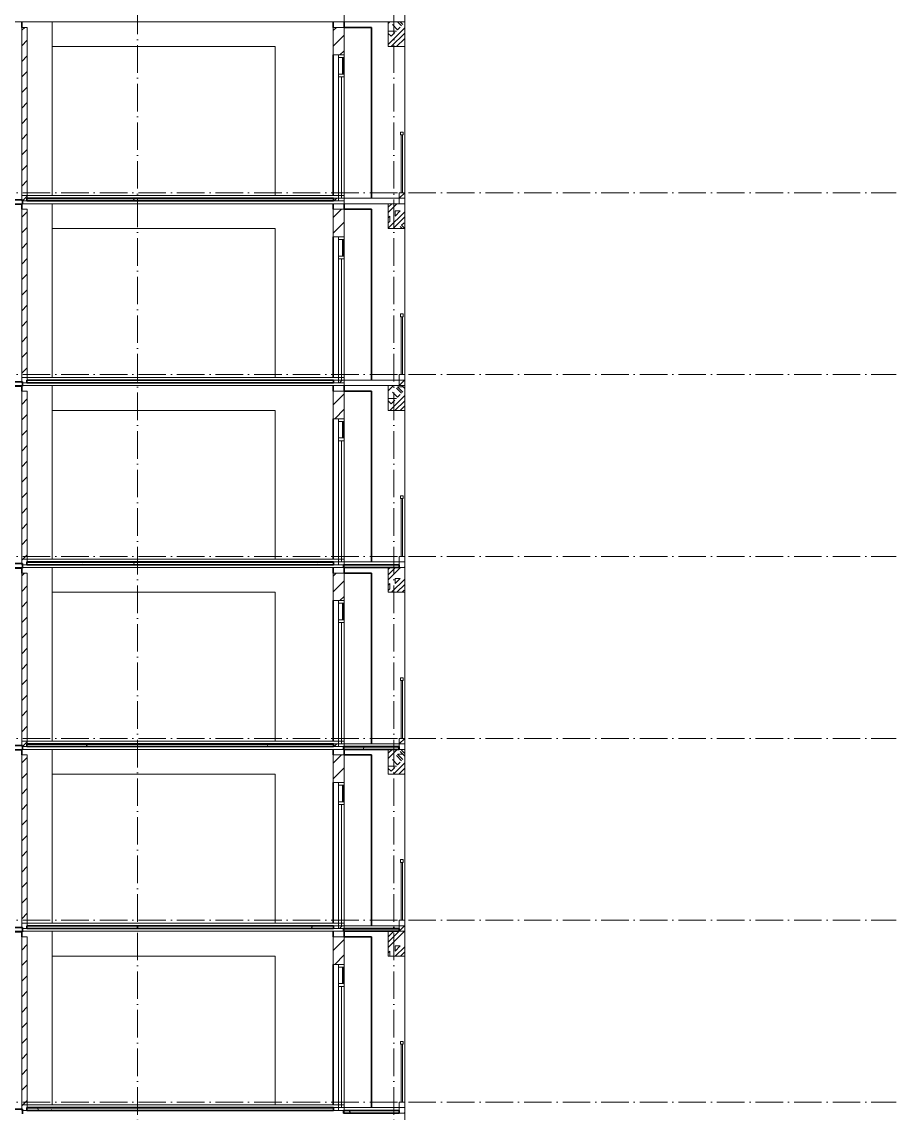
# Model space of a CAD drawing. Header units: millimetres. Extents: x -4940 to 55609, y -15283 to 93540.
# Drawn here: x 35650 to 51521, y 48100 to 67900 of the extents above; entities that cross this region are included whole.
import ezdxf

# ---------------------------------------------------------------- set-up
doc = ezdxf.new("R2010")
doc.units = ezdxf.units.MM
doc.linetypes.add('Grid Line', pattern=[14, 10, -2, 0, -2])
for name, color, linetype, lineweight in [('A-FLOR-HRAL', 41, 'Continuous', 5), ('A-FLOR-MCUT', 3, 'Continuous', 9), ('CUA', 31, 'Continuous', 9), ('HATCH-TUONG', 152, 'Continuous', 9), ('NET CAT', 3, 'Continuous', 5), ('NET CATConcrete', 3, 'Continuous', 5), ('NET THAY 2', 55, 'Continuous', 5), ('NET-CAT', 3, 'Continuous', 9), ('NET-THAY', 2, 'Continuous', 15), ('TRUC', 225, 'Continuous', 5)]:
    doc.layers.add(name, color=color, linetype=linetype, lineweight=lineweight)
pattern_1 = [(0, (21278.48, 39800), (1625.6, 406.4), [67.056, -1152.144, 67.056, -1152.144, -6502.4]), (0, (21278.48, 39800), (1625.6, 406.4), [-2438.4, 67.056, -2371.344, 67.056, -1152.144, -2844.8]), (0, (21278.48, 39800), (1625.6, 406.4), [-6096, 67.056, -745.744, 67.056, -1964.944]), (120, (21888.08, 40003.2), (-1164.7527, 1204.611), [67.056, -1152.144, 67.056, -7654.544]), (120, (21888.08, 40003.2), (-1164.7527, 1204.611), [-1286.256, -1152.144, 67.056, -2371.344, -4064]), (120, (21888.08, 40003.2), (-1164.7527, 1204.611), [-4876.8, 67.056, -1152.144, 67.056, -2777.744]), (120, (21888.08, 40003.2), (-1164.7527, 1204.611), [-6163.056, -745.744, 67.056, -1964.944]), (240, (22091.28, 40816), (-460.8473, -1611.011), [67.056, -1152.144, 67.056, -7654.544]), (240, (22091.28, 40816), (-460.8473, -1611.011), [-1286.256, -1152.144, 67.056, -2371.344, -4064]), (240, (22091.28, 40816), (-460.8473, -1611.011), [-4876.8, 67.056, -1152.144, 67.056, -2777.744]), (240, (22091.28, 40816), (-460.8473, -1611.011), [-6163.056, -745.744, 67.056, -1964.944])]
pattern_2 = [(45, (21278.48, 39800), (-141.4214, 141.4214), [])]
pattern_3 = [(45, (21373.7, 39800), (-476.246, 476.246), []), (45, (21469, 39800), (-476.246, 476.246), []), (45, (21278.5, 39800), (-476.246, 476.246), []), (45, (21754.7, 39800), (-476.246, 476.246), []), (45, (21850, 39800), (-476.246, 476.246), []), (0, (21659.5, 39895.25), (0, 952.5), [95.25, -857.25]), (0, (21754.7, 39990.5), (0, 952.5), [95.25, -857.25]), (45, (21659.5, 39895.25), (0, 952.491), [134.684, -1212.342]), (45, (21754.7, 39895.25), (0, 952.491), [134.684, -1212.342]), (0, (21659.5, 39895.25), (0, 952.5), [95.25, -857.25]), (90, (21183.2, 39895.25), (-952.5, 6e-14), [95.25, -857.25]), (90, (21278.5, 39895.25), (-952.5, 6e-14), [190.5, -762]), (45, (21183.2, 39990.5), (0, 952.491), [134.684, -1212.342]), (90, (22040.5, 40181), (-952.5, 6e-14), [95.25, -857.25]), (0, (21945.2, 40181), (0, 952.5), [95.25, -857.25]), (45, (21945.2, 40181), (0, 952.491), [134.684, -1212.342]), (0, (22135.7, 39895.25), (0, 952.5), [95.25, -857.25]), (0, (22135.7, 40371.5), (0, 952.5), [95.25, -857.25]), (90, (22326.2, 40466.75), (-952.5, 6e-14), [95.25, -857.25]), (45, (22135.7, 40371.5), (0, 952.491), [269.367, -1077.66]), (45, (22231, 40371.5), (0, 952.491), [134.684, -1212.342]), (45, (22421.5, 40562), (0, 952.491), [134.684, -1212.342]), (0, (22421.5, 40657.25), (0, 952.5), [95.25, -857.25]), (90, (22421.5, 40562), (-952.5, 6e-14), [95.25, -857.25]), (0, (21754.7, 40562), (0, 952.5), [95.25, -857.25]), (0, (21945.2, 40657.25), (0, 952.5), [95.25, -857.25]), (90, (21850, 40562), (-952.5, 6e-14), [95.25, -857.25]), (90, (21945.2, 40562), (-952.5, 6e-14), [95.25, -857.25]), (45, (21754.7, 40562), (0, 952.491), [134.684, -1212.342]), (45, (21945.2, 40562), (0, 952.491), [134.684, -1212.342]), (135, (21397.46, 40014.8), (-952.491, 6e-14), [134.684, -1212.342]), (135, (21516.6, 40133.4), (-952.491, 6e-14), [134.683, -1212.342]), (135, (21588.04, 40204.8), (-952.491, 6e-14), [134.683, -1212.342]), (135, (21611.85, 40228.6), (-952.491, 6e-14), [134.683, -1212.342]), (135, (21659.5, 40276.25), (-952.491, 6e-14), [134.683, -1212.342]), (135, (21683.3, 40300.06), (-952.491, 6e-14), [134.683, -1212.342]), (135, (21754.7, 40371.5), (-952.491, 6e-14), [134.683, -1212.342]), (135, (21802.35, 40419.1), (-952.491, 6e-14), [134.683, -1212.342]), (45, (21397.46, 40014.8), (0, 952.491), [95.25, -1251.775]), (45, (21516.6, 40133.4), (0, 952.491), [67.36, -1279.665]), (45, (21683.3, 40300.06), (0, 952.491), [67.36, -1279.665]), (45, (21588.04, 40395.3), (0, 952.491), [67.36, -1279.665]), (45, (21754.7, 40371.5), (0, 952.491), [67.36, -1279.665]), (45, (21659.5, 40466.75), (0, 952.491), [67.36, -1279.665]), (0, (21302.7, 40109.5), (0, 952.5), [190.043, -762.457]), (0, (21516.6, 40323.9), (0, 952.5), [95.25, -857.25])]

# ---------------------------------------------------------------- blocks, each defined once
blk = doc.blocks.new('CUA LO GIA - DB6-60239-MẶT CẮT A-A')
at = {"layer": 'CUA', "color": 130}
for p, q in [((41500, 24400), (41400, 24400)), ((41400, 24400), (41400, 24350)), ((41500, 24350), (41500, 24400)), ((41400, 24350), (41500, 24350)), ((41400, 24350), (41400, 24050)), ((41480, 24350), (41470, 24350)), ((41470, 24350), (41470, 24050)), ((41480, 24050), (41480, 24350)), ((41500, 24350), (41500, 24050)), ((41500, 24050), (41400, 24050)), ((41400, 24050), (41400, 24000)), ((41400, 24000), (41500, 24000)), ((41400, 24000), (41400, 21800)), ((41450, 24000), (41400, 24000)), ((41450, 21800), (41450, 24000)), ((41470, 24050), (41480, 24050)), ((41500, 24000), (41500, 24050)), ((41500, 24000), (41500, 21850)), ((41500, 21800), (41400, 21800)), ((41400, 21800), (41400, 21750)), ((41400, 21800), (41450, 21800)), ((41500, 21750), (41500, 21800)), ((41400, 21750), (41500, 21750))]:
    blk.add_line(p, q, dxfattribs=at)
blk = doc.blocks.new('Railing - 25mm-77671-MẶT CẮT A-A')
at = {"layer": 'NET THAY 2', "color": 130, "lineweight": 9}
for p, q in [((42537, 22950), (42537, 21900)), ((42562, 21900), (42562, 22950))]:
    blk.add_line(p, q, dxfattribs=at)
blk = doc.blocks.new('Railing - Railing-227109-MẶT CẮT A-A')
at = {"layer": 'A-FLOR-HRAL', "color": 130, "lineweight": 9}
for p, q in [((42525, 23000), (42525, 22950)), ((42575, 23000), (42525, 23000)), ((42575, 22950), (42575, 23000)), ((42525, 22950), (42575, 22950))]:
    blk.add_line(p, q, dxfattribs=at)
blk.add_blockref('Railing - 25mm-77671-MẶT CẮT A-A', (0, 0))
blk = doc.blocks.new('ALC1807-ASCENT PLAZA-TANG DIEN HINH-TANG 5_rvt-9-MẶT CẮT A-A')
at = {"layer": 'HATCH-TUONG'}
h = blk.add_hatch(dxfattribs=at)
h.set_pattern_fill('FP_10', color=130, style=0, pattern_type=2)
h.set_pattern_definition(pattern_2)
h.paths.add_polyline_path([(35650, 48150), (35750, 48150), (35750, 51300), (35650, 51300), (35650, 48150)], flags=0)
h = blk.add_hatch(dxfattribs=at)
h.set_pattern_fill('FP_10', color=130, style=0, pattern_type=2)
h.set_pattern_definition(pattern_2)
h.paths.add_polyline_path([(41500, 48150), (41500, 48200), (41300, 48200), (41300, 48150)], flags=0)
h.paths.add_polyline_path([(41500, 50800), (41500, 51300), (41300, 51300), (41300, 50800)], flags=0)
h = blk.add_hatch(dxfattribs=at)
h.set_pattern_fill('FP_10', color=130, style=0, pattern_type=2)
h.set_pattern_definition(pattern_2)
h.paths.add_polyline_path([(42500, 48100), (42600, 48100), (42600, 48300), (42500, 48300)], flags=0)
at = {"layer": 'NET CAT', "lineweight": 9}
h = blk.add_hatch(dxfattribs=at)
h.set_pattern_fill('FP_9', color=130, style=0, pattern_type=2)
h.set_pattern_definition(pattern_1)
h.paths.add_polyline_path([(40521, 48150), (41310, 48150), (41310, 48190), (35740, 48190), (35740, 48150), (37274, 48150)], flags=0)
h = blk.add_hatch(dxfattribs=at)
h.set_pattern_fill('FP_9', color=130, style=0, pattern_type=2)
h.set_pattern_definition(pattern_1)
h.paths.add_polyline_path([(41490, 48100), (42500, 48100), (42500, 48140), (41490, 48140)], flags=0)
at = {"layer": 'A-FLOR-MCUT', "color": 130}
for p, q in [((41310, 48190), (35740, 48190)), ((42500, 48140), (41490, 48140))]:
    blk.add_line(p, q, dxfattribs=at)
at = {"layer": 'NET-CAT', "color": 130}
for p, q in [((35750, 51300), (35650, 51300)), ((35650, 51300), (35650, 48150)), ((35750, 48150), (35750, 51300)), ((41300, 51300), (41300, 50800)), ((41500, 51300), (41300, 51300)), ((41500, 50800), (41500, 51300)), ((41300, 50800), (41500, 50800)), ((35650, 48150), (35750, 48150)), ((41300, 48200), (41300, 48150)), ((41500, 48200), (41300, 48200)), ((41300, 48150), (41500, 48150)), ((41500, 48150), (41500, 48200)), ((42500, 48300), (42500, 48100)), ((42600, 48300), (42500, 48300)), ((42600, 48100), (42600, 48300)), ((42500, 48100), (42600, 48100))]:
    blk.add_line(p, q, dxfattribs=at)
at = {"layer": 'NET-CAT', "color": 50, "lineweight": 35}
for p, q in [((35660, 48170), (33750, 48170)), ((35660, 48090), (35660, 48170)), ((41310, 48200), (35740, 48200)), ((35740, 48200), (35740, 48150)), ((35740, 48150), (41310, 48150)), ((41310, 48150), (41310, 48200)), ((42500, 48150), (41490, 48150)), ((41490, 48150), (41490, 48100)), ((42500, 48100), (42500, 48150)), ((41490, 48100), (42500, 48100))]:
    blk.add_line(p, q, dxfattribs=at)
at = {"layer": 'NET-THAY', "color": 50, "lineweight": 35}
for p, q in [((35650, 51300), (35650, 51390)), ((41300, 51300), (41300, 51400)), ((41500, 51400), (41500, 51300)), ((41900, 51300), (41500, 51300)), ((41900, 51300), (42000, 51300)), ((42000, 51300), (42000, 48200)), ((41300, 48250), (41300, 50800))]:
    blk.add_line(p, q, dxfattribs=at)
at = {"color": 50, "lineweight": 35}
for name in ['CUA LO GIA - DB6-60239-MẶT CẮT A-A', 'Railing - Railing-227109-MẶT CẮT A-A']:
    blk.add_blockref(name, (0, 26400), dxfattribs=at)
blk = doc.blocks.new('ALC1807-ASCENT PLAZA-TANG DIEN HINH-TANG 5_rvt-10-MẶT CẮT A-A')
at = {"layer": 'HATCH-TUONG'}
h = blk.add_hatch(dxfattribs=at)
h.set_pattern_fill('FP_10', color=130, style=0, pattern_type=2)
h.set_pattern_definition(pattern_2)
h.paths.add_polyline_path([(35650, 51450), (35750, 51450), (35750, 54600), (35650, 54600), (35650, 51450)], flags=0)
h = blk.add_hatch(dxfattribs=at)
h.set_pattern_fill('FP_10', color=130, style=0, pattern_type=2)
h.set_pattern_definition(pattern_2)
h.paths.add_polyline_path([(41500, 51450), (41500, 51500), (41300, 51500), (41300, 51450)], flags=0)
h.paths.add_polyline_path([(41500, 54100), (41500, 54600), (41300, 54600), (41300, 54100)], flags=0)
h = blk.add_hatch(dxfattribs=at)
h.set_pattern_fill('FP_10', color=130, style=0, pattern_type=2)
h.set_pattern_definition(pattern_2)
h.paths.add_polyline_path([(42500, 51400), (42600, 51400), (42600, 51600), (42500, 51600)], flags=0)
at = {"layer": 'NET CAT', "lineweight": 9}
h = blk.add_hatch(dxfattribs=at)
h.set_pattern_fill('FP_9', color=130, style=0, pattern_type=2)
h.set_pattern_definition(pattern_1)
h.paths.add_polyline_path([(40521, 51490), (41310, 51490), (41310, 51500), (35740, 51500), (35740, 51490), (37274, 51490)], flags=0)
h = blk.add_hatch(dxfattribs=at)
h.set_pattern_fill('FP_9', color=130, style=0, pattern_type=2)
h.set_pattern_definition(pattern_1)
h.paths.add_polyline_path([(40521, 51450), (41310, 51450), (41310, 51490), (35740, 51490), (35740, 51450), (37274, 51450)], flags=0)
at = {"layer": 'A-FLOR-MCUT', "color": 130}
for p, q in [((41310, 51490), (35740, 51490)), ((42500, 51440), (41490, 51440))]:
    blk.add_line(p, q, dxfattribs=at)
at = {"layer": 'NET-CAT', "color": 130}
for p, q in [((35750, 54600), (35650, 54600)), ((35650, 54600), (35650, 51450)), ((35750, 51450), (35750, 54600)), ((41300, 54600), (41300, 54100)), ((41500, 54600), (41300, 54600)), ((41500, 54100), (41500, 54600)), ((41300, 54100), (41500, 54100)), ((41300, 51500), (41300, 51450)), ((41500, 51500), (41300, 51500)), ((41500, 51450), (41500, 51500)), ((42500, 51600), (42500, 51400)), ((42600, 51600), (42500, 51600)), ((42600, 51400), (42600, 51600)), ((35650, 51450), (35750, 51450)), ((41300, 51450), (41500, 51450)), ((42500, 51400), (42600, 51400))]:
    blk.add_line(p, q, dxfattribs=at)
at = {"layer": 'NET-CAT', "color": 50, "lineweight": 35}
for p, q in [((41310, 51500), (35740, 51500)), ((35740, 51500), (35740, 51450)), ((41310, 51450), (41310, 51500)), ((35660, 51470), (33750, 51470)), ((33750, 51390), (35660, 51390)), ((35660, 51390), (35660, 51470)), ((35740, 51450), (41310, 51450)), ((42500, 51450), (41490, 51450)), ((41490, 51450), (41490, 51400)), ((41490, 51400), (42500, 51400)), ((42500, 51400), (42500, 51450))]:
    blk.add_line(p, q, dxfattribs=at)
at = {"layer": 'NET-THAY', "color": 50, "lineweight": 35}
for p, q in [((35650, 54600), (35650, 54690)), ((41300, 54600), (41300, 54700)), ((41500, 54700), (41500, 54600)), ((41900, 54600), (41500, 54600)), ((41900, 54600), (42000, 54600)), ((42000, 54600), (42000, 51500)), ((41300, 51550), (41300, 54100))]:
    blk.add_line(p, q, dxfattribs=at)
at = {"color": 50, "lineweight": 35}
for name in ['CUA LO GIA - DB6-60239-MẶT CẮT A-A', 'Railing - Railing-227109-MẶT CẮT A-A']:
    blk.add_blockref(name, (0, 29700), dxfattribs=at)
blk = doc.blocks.new('ALC1807-ASCENT PLAZA-TANG DIEN HINH-TANG 5_rvt-11-MẶT CẮT A-A')
at = {"layer": 'HATCH-TUONG'}
h = blk.add_hatch(dxfattribs=at)
h.set_pattern_fill('FP_10', color=130, style=0, pattern_type=2)
h.set_pattern_definition(pattern_2)
h.paths.add_polyline_path([(35650, 54750), (35750, 54750), (35750, 57900), (35650, 57900), (35650, 54750)], flags=0)
h = blk.add_hatch(dxfattribs=at)
h.set_pattern_fill('FP_10', color=130, style=0, pattern_type=2)
h.set_pattern_definition(pattern_2)
h.paths.add_polyline_path([(41500, 54750), (41500, 54800), (41300, 54800), (41300, 54750)], flags=0)
h.paths.add_polyline_path([(41500, 57400), (41500, 57900), (41300, 57900), (41300, 57400)], flags=0)
h = blk.add_hatch(dxfattribs=at)
h.set_pattern_fill('FP_10', color=130, style=0, pattern_type=2)
h.set_pattern_definition(pattern_2)
h.paths.add_polyline_path([(42500, 54700), (42600, 54700), (42600, 54900), (42500, 54900)], flags=0)
at = {"layer": 'NET CAT', "lineweight": 9}
h = blk.add_hatch(dxfattribs=at)
h.set_pattern_fill('FP_9', color=130, style=0, pattern_type=2)
h.set_pattern_definition(pattern_1)
h.paths.add_polyline_path([(40521, 54790), (41310, 54790), (41310, 54800), (35740, 54800), (35740, 54790), (37274, 54790)], flags=0)
h = blk.add_hatch(dxfattribs=at)
h.set_pattern_fill('FP_9', color=130, style=0, pattern_type=2)
h.set_pattern_definition(pattern_1)
h.paths.add_polyline_path([(40521, 54750), (41310, 54750), (41310, 54790), (35740, 54790), (35740, 54750), (37274, 54750)], flags=0)
h = blk.add_hatch(dxfattribs=at)
h.set_pattern_fill('FP_9', color=130, style=0, pattern_type=2)
h.set_pattern_definition(pattern_1)
h.paths.add_polyline_path([(41490, 54700), (42500, 54700), (42500, 54740), (41490, 54740)], flags=0)
at = {"layer": 'A-FLOR-MCUT', "color": 130}
for p, q in [((41310, 54790), (35740, 54790)), ((42500, 54740), (41490, 54740))]:
    blk.add_line(p, q, dxfattribs=at)
at = {"layer": 'NET-CAT', "color": 130}
for p, q in [((35750, 57900), (35650, 57900)), ((35650, 57900), (35650, 54750)), ((35750, 54750), (35750, 57900)), ((41300, 57900), (41300, 57400)), ((41500, 57900), (41300, 57900)), ((41500, 57400), (41500, 57900)), ((41300, 57400), (41500, 57400)), ((42500, 54900), (42500, 54700)), ((42600, 54900), (42500, 54900)), ((42600, 54700), (42600, 54900)), ((35650, 54750), (35750, 54750)), ((41300, 54800), (41300, 54750)), ((41500, 54800), (41300, 54800)), ((41300, 54750), (41500, 54750)), ((41500, 54750), (41500, 54800)), ((42500, 54700), (42600, 54700))]:
    blk.add_line(p, q, dxfattribs=at)
at = {"layer": 'NET-CAT', "color": 50, "lineweight": 35}
for p, q in [((35660, 54770), (33750, 54770)), ((33750, 54690), (35660, 54690)), ((35660, 54690), (35660, 54770)), ((41310, 54800), (35740, 54800)), ((35740, 54800), (35740, 54750)), ((35740, 54750), (41310, 54750)), ((41310, 54750), (41310, 54800)), ((42500, 54750), (41490, 54750)), ((41490, 54750), (41490, 54700)), ((41490, 54700), (42500, 54700)), ((42500, 54700), (42500, 54750))]:
    blk.add_line(p, q, dxfattribs=at)
at = {"layer": 'NET-THAY', "color": 50, "lineweight": 35}
for p, q in [((35650, 57900), (35650, 57990)), ((41300, 57900), (41300, 58000)), ((41500, 58000), (41500, 57900)), ((41900, 57900), (41500, 57900)), ((41900, 57900), (42000, 57900)), ((42000, 57900), (42000, 54800)), ((41300, 54850), (41300, 57400))]:
    blk.add_line(p, q, dxfattribs=at)
at = {"color": 50, "lineweight": 35}
for name in ['CUA LO GIA - DB6-60239-MẶT CẮT A-A', 'Railing - Railing-227109-MẶT CẮT A-A']:
    blk.add_blockref(name, (0, 33000), dxfattribs=at)
blk = doc.blocks.new('ALC1807-ASCENT PLAZA-TANG DIEN HINH-TANG 5_rvt-12-MẶT CẮT A-A')
at = {"layer": 'HATCH-TUONG'}
h = blk.add_hatch(dxfattribs=at)
h.set_pattern_fill('FP_10', color=130, style=0, pattern_type=2)
h.set_pattern_definition(pattern_2)
h.paths.add_polyline_path([(35650, 58050), (35750, 58050), (35750, 61200), (35650, 61200), (35650, 58050)], flags=0)
h = blk.add_hatch(dxfattribs=at)
h.set_pattern_fill('FP_10', color=130, style=0, pattern_type=2)
h.set_pattern_definition(pattern_2)
h.paths.add_polyline_path([(41500, 58050), (41500, 58100), (41300, 58100), (41300, 58050)], flags=0)
h.paths.add_polyline_path([(41500, 60700), (41500, 61200), (41300, 61200), (41300, 60700)], flags=0)
h = blk.add_hatch(dxfattribs=at)
h.set_pattern_fill('FP_10', color=130, style=0, pattern_type=2)
h.set_pattern_definition(pattern_2)
h.paths.add_polyline_path([(42500, 58000), (42600, 58000), (42600, 58200), (42500, 58200)], flags=0)
at = {"layer": 'NET CAT', "lineweight": 9}
h = blk.add_hatch(dxfattribs=at)
h.set_pattern_fill('FP_9', color=130, style=0, pattern_type=2)
h.set_pattern_definition(pattern_1)
h.paths.add_polyline_path([(40521, 58090), (41310, 58090), (41310, 58100), (35740, 58100), (35740, 58090), (37274, 58090)], flags=0)
h = blk.add_hatch(dxfattribs=at)
h.set_pattern_fill('FP_9', color=130, style=0, pattern_type=2)
h.set_pattern_definition(pattern_1)
h.paths.add_polyline_path([(40521, 58050), (41310, 58050), (41310, 58090), (35740, 58090), (35740, 58050), (37274, 58050)], flags=0)
at = {"layer": 'A-FLOR-MCUT', "color": 130}
for p, q in [((41310, 58090), (35740, 58090)), ((42500, 58040), (41490, 58040))]:
    blk.add_line(p, q, dxfattribs=at)
at = {"layer": 'NET-CAT', "color": 130}
for p, q in [((35750, 61200), (35650, 61200)), ((35650, 61200), (35650, 58050)), ((35750, 58050), (35750, 61200)), ((41300, 61200), (41300, 60700)), ((41500, 61200), (41300, 61200)), ((41500, 60700), (41500, 61200)), ((41300, 60700), (41500, 60700)), ((35650, 58050), (35750, 58050)), ((41300, 58100), (41300, 58050)), ((41500, 58100), (41300, 58100)), ((41300, 58050), (41500, 58050)), ((41500, 58050), (41500, 58100)), ((42500, 58200), (42500, 58000)), ((42600, 58200), (42500, 58200)), ((42600, 58000), (42600, 58200)), ((42500, 58000), (42600, 58000))]:
    blk.add_line(p, q, dxfattribs=at)
at = {"layer": 'NET-CAT', "color": 50, "lineweight": 35}
for p, q in [((35660, 58070), (33750, 58070)), ((35660, 57990), (35660, 58070)), ((41310, 58100), (35740, 58100)), ((35740, 58100), (35740, 58050)), ((35740, 58050), (41310, 58050)), ((41310, 58050), (41310, 58100)), ((42500, 58050), (41490, 58050)), ((41490, 58050), (41490, 58000)), ((42500, 58000), (42500, 58050)), ((33750, 57990), (35660, 57990)), ((41490, 58000), (42500, 58000))]:
    blk.add_line(p, q, dxfattribs=at)
at = {"layer": 'NET-THAY', "color": 50, "lineweight": 35}
for p, q in [((35650, 61200), (35650, 61290)), ((41300, 61200), (41300, 61300)), ((41500, 61300), (41500, 61200)), ((41900, 61200), (41500, 61200)), ((41900, 61200), (42000, 61200)), ((42000, 61200), (42000, 58100)), ((41300, 58150), (41300, 60700))]:
    blk.add_line(p, q, dxfattribs=at)
at = {"color": 50, "lineweight": 35}
for name in ['CUA LO GIA - DB6-60239-MẶT CẮT A-A', 'Railing - Railing-227109-MẶT CẮT A-A']:
    blk.add_blockref(name, (0, 36300), dxfattribs=at)
blk = doc.blocks.new('ALC1807-ASCENT PLAZA-TANG DIEN HINH-TANG 5_rvt-13-MẶT CẮT A-A')
at = {"layer": 'HATCH-TUONG'}
h = blk.add_hatch(dxfattribs=at)
h.set_pattern_fill('FP_10', color=130, style=0, pattern_type=2)
h.set_pattern_definition(pattern_2)
h.paths.add_polyline_path([(35650, 61350), (35750, 61350), (35750, 64500), (35650, 64500), (35650, 61350)], flags=0)
h = blk.add_hatch(dxfattribs=at)
h.set_pattern_fill('FP_10', color=130, style=0, pattern_type=2)
h.set_pattern_definition(pattern_2)
h.paths.add_polyline_path([(41500, 61350), (41500, 61400), (41300, 61400), (41300, 61350)], flags=0)
h.paths.add_polyline_path([(41500, 64000), (41500, 64500), (41300, 64500), (41300, 64000)], flags=0)
h = blk.add_hatch(dxfattribs=at)
h.set_pattern_fill('FP_10', color=130, style=0, pattern_type=2)
h.set_pattern_definition(pattern_2)
h.paths.add_polyline_path([(42500, 61300), (42600, 61300), (42600, 61500), (42500, 61500)], flags=0)
at = {"layer": 'NET CAT', "lineweight": 9}
h = blk.add_hatch(dxfattribs=at)
h.set_pattern_fill('FP_9', color=130, style=0, pattern_type=2)
h.set_pattern_definition(pattern_1)
h.paths.add_polyline_path([(40521, 61350), (41310, 61350), (41310, 61390), (35740, 61390), (35740, 61350), (37274, 61350)], flags=0)
at = {"layer": 'A-FLOR-MCUT', "color": 130}
blk.add_line((41310, 61390), (35740, 61390), dxfattribs=at)
at = {"layer": 'NET-CAT', "color": 130}
for p, q in [((35750, 64500), (35650, 64500)), ((35650, 64500), (35650, 61350)), ((35750, 61350), (35750, 64500)), ((41300, 64500), (41300, 64000)), ((41500, 64500), (41300, 64500)), ((41500, 64000), (41500, 64500)), ((41300, 64000), (41500, 64000)), ((41300, 61400), (41300, 61350)), ((41500, 61400), (41300, 61400)), ((41500, 61350), (41500, 61400)), ((42500, 61500), (42500, 61300)), ((42600, 61500), (42500, 61500)), ((42600, 61300), (42600, 61500)), ((35650, 61350), (35750, 61350)), ((41300, 61350), (41500, 61350)), ((42500, 61300), (42600, 61300))]:
    blk.add_line(p, q, dxfattribs=at)
at = {"layer": 'NET-CAT', "color": 50, "lineweight": 35}
for p, q in [((41310, 61400), (35740, 61400)), ((35740, 61400), (35740, 61350)), ((41310, 61350), (41310, 61400)), ((35660, 61370), (33750, 61370)), ((33750, 61290), (35660, 61290)), ((35660, 61290), (35660, 61370)), ((35740, 61350), (41310, 61350))]:
    blk.add_line(p, q, dxfattribs=at)
at = {"layer": 'NET-THAY', "color": 50, "lineweight": 35}
for p, q in [((35650, 64500), (35650, 64590)), ((41300, 64500), (41300, 64600)), ((41500, 64600), (41500, 64500)), ((41900, 64500), (41500, 64500)), ((41900, 64500), (42000, 64500)), ((42000, 64500), (42000, 61400)), ((41300, 61450), (41300, 64000))]:
    blk.add_line(p, q, dxfattribs=at)
at = {"color": 50, "lineweight": 35}
for name in ['CUA LO GIA - DB6-60239-MẶT CẮT A-A', 'Railing - Railing-227109-MẶT CẮT A-A']:
    blk.add_blockref(name, (0, 39600), dxfattribs=at)
blk = doc.blocks.new('ALC1807-ASCENT PLAZA-TANG DIEN HINH-TANG 5_rvt-14-MẶT CẮT A-A')
at = {"layer": 'HATCH-TUONG'}
h = blk.add_hatch(dxfattribs=at)
h.set_pattern_fill('FP_10', color=130, style=0, pattern_type=2)
h.set_pattern_definition(pattern_2)
h.paths.add_polyline_path([(35650, 64650), (35750, 64650), (35750, 67800), (35650, 67800), (35650, 64650)], flags=0)
h = blk.add_hatch(dxfattribs=at)
h.set_pattern_fill('FP_10', color=130, style=0, pattern_type=2)
h.set_pattern_definition(pattern_2)
h.paths.add_polyline_path([(41500, 64650), (41500, 64700), (41300, 64700), (41300, 64650)], flags=0)
h.paths.add_polyline_path([(41500, 67300), (41500, 67800), (41300, 67800), (41300, 67300)], flags=0)
h = blk.add_hatch(dxfattribs=at)
h.set_pattern_fill('FP_10', color=130, style=0, pattern_type=2)
h.set_pattern_definition(pattern_2)
h.paths.add_polyline_path([(42500, 64600), (42600, 64600), (42600, 64800), (42500, 64800)], flags=0)
at = {"layer": 'NET CAT', "lineweight": 9}
h = blk.add_hatch(dxfattribs=at)
h.set_pattern_fill('FP_9', color=130, style=0, pattern_type=2)
h.set_pattern_definition(pattern_1)
h.paths.add_polyline_path([(40521, 64650), (41310, 64650), (41310, 64690), (35740, 64690), (35740, 64650), (37274, 64650)], flags=0)
at = {"layer": 'A-FLOR-MCUT', "color": 130}
blk.add_line((41310, 64690), (35740, 64690), dxfattribs=at)
at = {"layer": 'NET-CAT', "color": 130}
for p, q in [((35750, 67800), (35650, 67800)), ((35650, 67800), (35650, 64650)), ((35750, 64650), (35750, 67800)), ((41300, 67800), (41300, 67300)), ((41500, 67800), (41300, 67800)), ((41500, 67300), (41500, 67800)), ((41300, 67300), (41500, 67300)), ((42500, 64800), (42500, 64600)), ((42600, 64800), (42500, 64800)), ((42600, 64600), (42600, 64800)), ((35650, 64650), (35750, 64650)), ((41300, 64700), (41300, 64650)), ((41500, 64700), (41300, 64700)), ((41300, 64650), (41500, 64650)), ((41500, 64650), (41500, 64700)), ((42500, 64600), (42600, 64600))]:
    blk.add_line(p, q, dxfattribs=at)
at = {"layer": 'NET-CAT', "color": 50, "lineweight": 35}
for p, q in [((35660, 64670), (33750, 64670)), ((33750, 64590), (35660, 64590)), ((35660, 64590), (35660, 64670)), ((41310, 64700), (35740, 64700)), ((35740, 64700), (35740, 64650)), ((35740, 64650), (41310, 64650)), ((41310, 64650), (41310, 64700))]:
    blk.add_line(p, q, dxfattribs=at)
at = {"layer": 'NET-THAY', "color": 50, "lineweight": 35}
for p, q in [((35650, 67800), (35650, 67900)), ((41300, 67800), (41300, 67900)), ((41500, 67900), (41500, 67800)), ((41900, 67800), (41500, 67800)), ((41900, 67800), (42000, 67800)), ((42000, 67800), (42000, 64700)), ((41300, 64750), (41300, 67300))]:
    blk.add_line(p, q, dxfattribs=at)
at = {"color": 50, "lineweight": 35}
for name in ['CUA LO GIA - DB6-60239-MẶT CẮT A-A', 'Railing - Railing-227109-MẶT CẮT A-A']:
    blk.add_blockref(name, (0, 42900), dxfattribs=at)

msp = doc.modelspace()

# ---------------------------------------------------------------- hatches: boundary and pattern name
at = {"layer": 'NET CATConcrete'}
h = msp.add_hatch(dxfattribs=at)
h.set_pattern_fill('FP_1', color=256, style=0, pattern_type=2)
h.set_pattern_definition(pattern_3)
h.paths.add_polyline_path([(42599.9, 67450), (42599.9, 67900), (42299.9, 67900), (42299.9, 67450)], flags=0)
h = msp.add_hatch(dxfattribs=at)
h.set_pattern_fill('FP_1', color=256, style=0, pattern_type=2)
h.set_pattern_definition(pattern_3)
h.paths.add_polyline_path([(42299.9, 64150), (42599.9, 64150), (42599.9, 64600), (42299.9, 64600)], flags=0)
h = msp.add_hatch(dxfattribs=at)
h.set_pattern_fill('FP_1', color=256, style=0, pattern_type=2)
h.set_pattern_definition(pattern_3)
h.paths.add_polyline_path([(42599.9, 60850), (42599.9, 61300), (42299.9, 61300), (42299.9, 60850)], flags=0)
h = msp.add_hatch(dxfattribs=at)
h.set_pattern_fill('FP_1', color=256, style=0, pattern_type=2)
h.set_pattern_definition(pattern_3)
h.paths.add_polyline_path([(42299.9, 57550), (42599.9, 57550), (42599.9, 58000), (42299.9, 58000)], flags=0)
h = msp.add_hatch(dxfattribs=at)
h.set_pattern_fill('FP_1', color=256, style=0, pattern_type=2)
h.set_pattern_definition(pattern_3)
h.paths.add_polyline_path([(42299.9, 54250), (42599.9, 54250), (42599.9, 54700), (42299.9, 54700)], flags=0)
h = msp.add_hatch(dxfattribs=at)
h.set_pattern_fill('FP_1', color=256, style=0, pattern_type=2)
h.set_pattern_definition(pattern_3)
h.paths.add_polyline_path([(42299.9, 50950), (42599.9, 50950), (42599.9, 51400), (42299.9, 51400)], flags=0)

# ---------------------------------------------------------------- linework, layer by layer
at = {"layer": 'NET CAT'}
for p, q in [((36199.9, 64750), (36199.9, 67900)), ((40249.9, 67450), (40249.9, 64750)), ((42599.9, 67450), (42599.9, 64800)), ((36199.9, 61450), (36199.9, 64600)), ((40249.9, 64150), (40249.9, 61450)), ((42599.9, 64150), (42599.9, 61500)), ((36199.9, 58150), (36199.9, 61300)), ((40249.9, 60850), (40249.9, 58150)), ((42599.9, 60850), (42599.9, 58200)), ((36199.9, 54850), (36199.9, 58000)), ((40249.9, 57550), (40249.9, 54850)), ((42599.9, 57550), (42599.9, 54900)), ((36199.9, 51550), (36199.9, 54700)), ((40249.9, 54250), (40249.9, 51550)), ((42599.9, 54250), (42599.9, 51600)), ((36199.9, 48250), (36199.9, 51400)), ((40249.9, 50950), (40249.9, 48250)), ((42599.9, 50950), (42599.9, 48300))]:
    msp.add_line(p, q, dxfattribs=at)
at = {"layer": 'NET CAT', "lineweight": 13}
for p, q in [((42299.9, 67900), (42299.9, 67450)), ((42599.9, 67450), (42599.9, 67900)), ((42299.9, 67450), (42599.9, 67450)), ((42299.9, 64600), (42299.9, 64150)), ((42599.9, 64150), (42599.9, 64600)), ((42299.9, 64150), (42599.9, 64150)), ((42299.9, 61300), (42299.9, 60850)), ((42599.9, 60850), (42599.9, 61300)), ((42299.9, 60850), (42599.9, 60850)), ((42299.9, 58000), (42299.9, 57550)), ((42599.9, 57550), (42599.9, 58000)), ((42299.9, 57550), (42599.9, 57550)), ((42299.9, 54700), (42299.9, 54250)), ((42599.9, 54250), (42599.9, 54700)), ((42299.9, 54250), (42599.9, 54250)), ((42299.9, 51400), (42299.9, 50950)), ((42599.9, 50950), (42599.9, 51400)), ((42299.9, 50950), (42599.9, 50950))]:
    msp.add_line(p, q, dxfattribs=at)
at = {"layer": 'NET CATConcrete'}
for p, q in [((42599.9, 67900), (42299.9, 67900)), ((40249.9, 67450), (36199.9, 67450)), ((42599.9, 64600), (42299.9, 64600)), ((40249.9, 64150), (36199.9, 64150)), ((42599.9, 61300), (42299.9, 61300)), ((40249.9, 60850), (36199.9, 60850)), ((42599.9, 58000), (42299.9, 58000)), ((40249.9, 57550), (36199.9, 57550)), ((42599.9, 54700), (42299.9, 54700)), ((40249.9, 54250), (36199.9, 54250)), ((42599.9, 51400), (42299.9, 51400)), ((40249.9, 50950), (36199.9, 50950))]:
    msp.add_line(p, q, dxfattribs=at)
at = {"layer": 'NET-CAT', "lineweight": 15}
for p, q in [((41499.9, 68050), (41499.9, 67900)), ((42599.9, 67900), (42599.9, 68000)), ((33099.9, 67900), (42299.9, 67900)), ((41499.9, 64750), (35649.9, 64750)), ((41499.9, 64750), (41499.9, 64600)), ((33099.9, 64600), (42299.9, 64600)), ((42599.9, 64700), (41499.9, 64700)), ((42599.9, 64600), (42599.9, 64700)), ((41499.9, 61450), (35649.9, 61450)), ((41499.9, 61450), (41499.9, 61300)), ((42599.9, 61400), (41499.9, 61400)), ((42599.9, 61300), (42599.9, 61400)), ((33099.9, 61300), (42299.9, 61300)), ((41499.9, 58150), (35649.9, 58150)), ((41499.9, 58150), (41499.9, 58000)), ((42599.9, 58100), (41499.9, 58100)), ((42599.9, 58000), (42599.9, 58100)), ((33099.9, 58000), (42299.9, 58000)), ((41499.9, 54850), (35649.9, 54850)), ((41499.9, 54850), (41499.9, 54700)), ((33099.9, 54700), (42299.9, 54700)), ((42599.9, 54800), (41499.9, 54800)), ((42599.9, 54700), (42599.9, 54800)), ((41499.9, 51550), (35649.9, 51550)), ((41499.9, 51550), (41499.9, 51400)), ((42599.9, 51500), (41499.9, 51500)), ((42599.9, 51400), (42599.9, 51500)), ((33099.9, 51400), (42299.9, 51400)), ((41499.9, 48250), (35649.9, 48250)), ((41499.9, 48250), (41499.9, 48100)), ((42599.9, 48200), (41499.9, 48200)), ((42599.9, 48100), (42599.9, 48200))]:
    msp.add_line(p, q, dxfattribs=at)
at = {"layer": 'NET-THAY', "lineweight": 9}
for p, q in [((42299.9, 67900), (42599.9, 67900)), ((42299.9, 64600), (42599.9, 64600)), ((42299.9, 61300), (42599.9, 61300)), ((42299.9, 58000), (42599.9, 58000)), ((42299.9, 54700), (42599.9, 54700)), ((42299.9, 51400), (42599.9, 51400))]:
    msp.add_line(p, q, dxfattribs=at)
at = {"layer": 'TRUC', "linetype": 'Grid Line', "ltscale": 50}
for p, q in [((37749.9, -12136), (37749.9, 93540.4)), ((42399.9, -12136), (42399.9, 93540.4)), ((-4939.7, 64800), (51521, 64800)), ((-4939.7, 61500), (51521, 61500)), ((-4939.7, 58200), (51521, 58200)), ((-4939.7, 54900), (51521, 54900)), ((-4939.7, 51600), (51521, 51600)), ((-4939.7, 48300), (51521, 48300))]:
    msp.add_line(p, q, dxfattribs=at)
at = {"layer": 'TRUC', "linetype": 'Grid Line'}
msp.add_line((42599.9, -9596), (42599.9, 93540.4), dxfattribs=at)

# ---------------------------------------------------------------- block references
at = {"lineweight": 5}
for name in ['ALC1807-ASCENT PLAZA-TANG DIEN HINH-TANG 5_rvt-14-MẶT CẮT A-A', 'ALC1807-ASCENT PLAZA-TANG DIEN HINH-TANG 5_rvt-13-MẶT CẮT A-A', 'ALC1807-ASCENT PLAZA-TANG DIEN HINH-TANG 5_rvt-12-MẶT CẮT A-A', 'ALC1807-ASCENT PLAZA-TANG DIEN HINH-TANG 5_rvt-11-MẶT CẮT A-A', 'ALC1807-ASCENT PLAZA-TANG DIEN HINH-TANG 5_rvt-10-MẶT CẮT A-A', 'ALC1807-ASCENT PLAZA-TANG DIEN HINH-TANG 5_rvt-9-MẶT CẮT A-A']:
    msp.add_blockref(name, (0, 0), dxfattribs=at)

doc.saveas('drawing.dxf')
